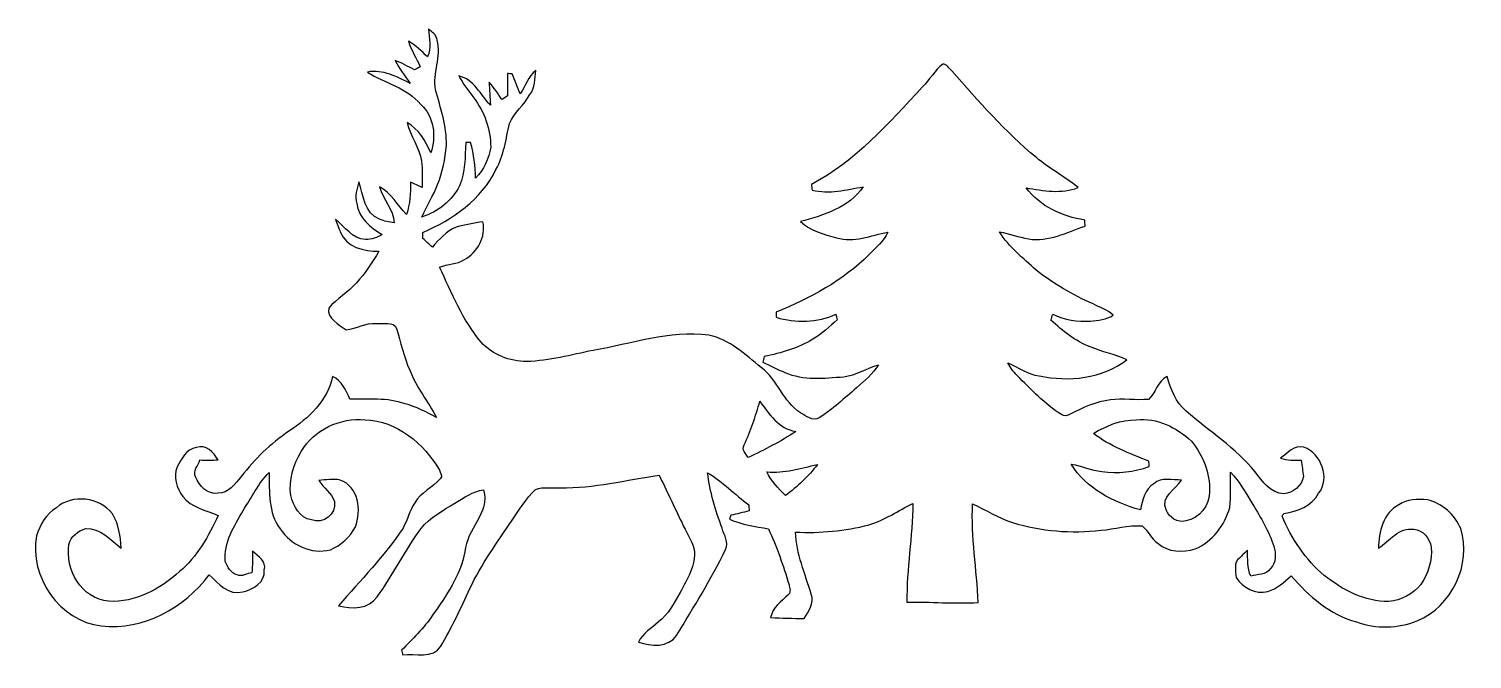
# Model space of a CAD drawing. Header units: centimetres. Extents: x -15.7 to 16.1, y -8 to 5.9.
import ezdxf

# ---------------------------------------------------------------- set-up
doc = ezdxf.new("R2010")
doc.units = ezdxf.units.CM
doc.header["$MEASUREMENT"] = 0
doc.layers.add('Layer 1', color=7, linetype='Continuous')

msp = doc.modelspace()

# ---------------------------------------------------------------- linework, layer by layer
at = {"layer": 'Layer 1', "color": 49}
for points, knots in [([(-6.87529, 5.90762), (-6.79415, 5.842), (-6.70066, 5.77815), (-6.68514, 5.66244), (-6.68514, 5.66244), (-6.58707, 5.29766), (-6.78356, 4.9343), (-6.71971, 4.56882), (-6.71971, 4.56882), (-6.61247, 4.16631), (-6.46818, 3.76167), (-6.47982, 3.33869), (-6.47982, 3.33869), (-6.51087, 3.04659), (-6.56237, 2.75272), (-6.67456, 2.47968), (-6.67456, 2.47968), (-6.76628, 2.22991), (-6.9215, 2.01013), (-7.01957, 1.76354), (-7.01957, 1.76354), (-6.66997, 1.87889), (-6.35564, 2.11843), (-6.19125, 2.45322), (-6.19125, 2.45322), (-6.05755, 2.75202), (-6.07166, 3.08363), (-6.05261, 3.40325), (-6.05261, 3.40325), (-6.02615, 3.40254), (-5.97288, 3.40184), (-5.94642, 3.40148), (-5.94642, 3.40148), (-5.86564, 3.14819), (-5.85047, 2.88184), (-5.83671, 2.61796), (-5.83671, 2.61796), (-5.65432, 2.80211), (-5.54708, 3.05153), (-5.50333, 3.30412), (-5.50333, 3.30412), (-5.50474, 3.69429), (-5.6448, 4.07776), (-5.8741, 4.39173), (-5.8741, 4.39173), (-5.98593, 4.55154), (-6.11964, 4.69653), (-6.20748, 4.87186), (-6.20748, 4.87186), (-5.87481, 4.79707), (-5.72841, 4.45488), (-5.50968, 4.22981), (-5.50968, 4.22981), (-5.52097, 4.39773), (-5.53226, 4.56565), (-5.53791, 4.73393), (-5.53791, 4.73393), (-5.4289, 4.61716), (-5.34494, 4.48134), (-5.25498, 4.3494), (-5.25498, 4.3494), (-5.21547, 4.37621), (-5.1756, 4.40302), (-5.13574, 4.42948), (-5.13574, 4.42948), (-5.13468, 4.59423), (-5.13256, 4.75791), (-5.13186, 4.92196), (-5.13186, 4.92196), (-5.10575, 4.9216), (-5.05354, 4.92019), (-5.02744, 4.91984), (-5.02744, 4.91984), (-4.96993, 4.77132), (-4.91243, 4.62315), (-4.84999, 4.4764), (-4.84999, 4.4764), (-4.74345, 4.65138), (-4.67043, 4.85634), (-4.50779, 4.99039), (-4.50779, 4.99039), (-4.5272, 4.81013), (-4.52402, 4.61363), (-4.63726, 4.46123), (-4.63726, 4.46123), (-4.76321, 4.23192), (-4.98793, 4.06753), (-5.08635, 3.8227), (-5.08635, 3.8227), (-5.17349, 3.48192), (-5.20771, 3.11961), (-5.38692, 2.80882), (-5.38692, 2.80882), (-5.70653, 2.14736), (-6.34118, 1.70462), (-7.00123, 1.42416), (-7.00123, 1.42416), (-7.00123, 1.38007), (-7.00088, 1.33632), (-7.00017, 1.29223), (-7.00017, 1.29223), (-6.92997, 1.22837), (-6.85976, 1.16381), (-6.78921, 1.09996), (-6.78921, 1.09996), (-6.63716, 1.27035), (-6.48194, 1.45203), (-6.26322, 1.5367), (-6.26322, 1.5367), (-6.07272, 1.60091), (-5.87163, 1.62419), (-5.67443, 1.65911), (-5.67443, 1.65911), (-5.60317, 1.32997), (-5.79614, 0.9839), (-6.08471, 0.82585), (-6.08471, 0.82585), (-6.24593, 0.71826), (-6.4516, 0.72884), (-6.62975, 0.66181), (-6.62975, 0.66181), (-6.36799, 0.09031), (-6.12422, -0.50447), (-5.71712, -0.99131), (-5.71712, -0.99131), (-5.46206, -1.26577), (-5.08282, -1.42275), (-4.70853, -1.42064), (-4.70853, -1.42064), (-4.21217, -1.40441), (-3.72957, -1.27706), (-3.24591, -1.1744), (-3.24591, -1.1744), (-2.39924, -1.0354), (-1.56351, -0.7306), (-0.6925, -0.83785), (-0.6925, -0.83785), (-0.23424, -0.93839), (0.10971, -1.26577), (0.46214, -1.55081), (0.46214, -1.55081), (0.82585, -1.81645), (0.94121, -2.31175), (1.33068, -2.55023), (1.33068, -2.55023), (1.45027, -2.61338), (1.59844, -2.75414), (1.73955, -2.65853), (1.73955, -2.65853), (2.03764, -2.47015), (2.29623, -2.22744), (2.56505, -2.0006), (2.56505, -2.0006), (2.73861, -1.84644), (2.92171, -1.69404), (3.04518, -1.49401), (3.04518, -1.49401), (2.78659, -1.57021), (2.55305, -1.72085), (2.28106, -1.75401), (2.28106, -1.75401), (1.84961, -1.7907), (1.39136, -1.83974), (0.98284, -1.65982), (0.98284, -1.65982), (0.81562, -1.59844), (0.65899, -1.51201), (0.49953, -1.43404), (0.49953, -1.43404), (0.50941, -1.39277), (0.51964, -1.35149), (0.53022, -1.31022), (0.53022, -1.31022), (0.90135, -1.23225), (1.27459, -1.12889), (1.6002, -0.92745), (1.6002, -0.92745), (1.79952, -0.81315), (1.9625, -0.64841), (2.13854, -0.50306), (2.13854, -0.50306), (2.1276, -0.46108), (2.11737, -0.41945), (2.10644, -0.37818), (2.10644, -0.37818), (1.69686, -0.56233), (1.22132, -0.57891), (0.7941, -0.44591), (0.7941, -0.44591), (0.7941, -0.41769), (0.79446, -0.3616), (0.79446, -0.33373), (0.79446, -0.33373), (1.53882, -0.02611), (2.26554, 0.35983), (2.83916, 0.93557), (2.83916, 0.93557), (2.99085, 1.08761), (3.15489, 1.23402), (3.25543, 1.42699), (3.25543, 1.42699), (2.88184, 1.36349), (2.50225, 1.18674), (2.12302, 1.3081), (2.12302, 1.3081), (1.84538, 1.38289), (1.54199, 1.45309), (1.33068, 1.66335), (1.33068, 1.66335), (1.83233, 1.79987), (2.40947, 1.97168), (2.70969, 2.43099), (2.70969, 2.43099), (2.33892, 2.35726), (1.9618, 2.26836), (1.58468, 2.3555), (1.58468, 2.3555), (1.57868, 2.39783), (1.57339, 2.44016), (1.56845, 2.48214), (1.56845, 2.48214), (2.54564, 2.98662), (3.27766, 3.8354), (4.01461, 4.6288), (4.01461, 4.6288), (4.1783, 4.78473), (4.28837, 4.99251), (4.46652, 5.13292), (4.46652, 5.13292), (4.55683, 5.12727), (4.60622, 5.03908), (4.66584, 4.98228), (4.66584, 4.98228), (5.2511, 4.31165), (5.84518, 3.64384), (6.52886, 3.07093), (6.52886, 3.07093), (6.82131, 2.83069), (7.1568, 2.65007), (7.45031, 2.41159), (7.45031, 2.41159), (7.07919, 2.27048), (6.68408, 2.33821), (6.30555, 2.4063), (6.30555, 2.4063), (6.61, 1.98931), (7.10283, 1.77871), (7.59813, 1.69545), (7.59813, 1.69545), (7.59989, 1.65206), (7.60236, 1.60867), (7.60483, 1.56492), (7.60483, 1.56492), (7.20337, 1.42734), (6.79415, 1.21109), (6.35706, 1.27952), (6.35706, 1.27952), (6.14186, 1.32256), (5.93407, 1.39418), (5.71853, 1.43581), (5.71853, 1.43581), (5.92102, 1.10102), (6.23852, 0.85831), (6.52145, 0.59549), (6.52145, 0.59549), (6.90668, 0.29457), (7.33284, 0.04692), (7.77875, -0.15275), (7.77875, -0.15275), (7.92868, -0.22719), (8.0966, -0.27975), (8.22113, -0.39723), (8.22113, -0.39723), (8.07685, -0.50412), (7.89164, -0.51259), (7.71913, -0.52846), (7.71913, -0.52846), (7.43585, -0.54857), (7.14551, -0.50236), (6.89081, -0.375), (6.89081, -0.375), (6.8774, -0.42051), (6.864, -0.46567), (6.85165, -0.51188), (6.85165, -0.51188), (7.11094, -0.74401), (7.3847, -0.97331), (7.71525, -1.09643), (7.71525, -1.09643), (7.97842, -1.20862), (8.26629, -1.25801), (8.52382, -1.3843), (8.52382, -1.3843), (7.98477, -1.80023), (7.24182, -1.87254), (6.59165, -1.73637), (6.59165, -1.73637), (6.33695, -1.70286), (6.12987, -1.54552), (5.89774, -1.45133), (5.89774, -1.45133), (5.95489, -1.55081), (6.0198, -1.64747), (6.10306, -1.72791), (6.10306, -1.72791), (6.4135, -2.03059), (6.70948, -2.3562), (7.0806, -2.58727), (7.0806, -2.58727), (7.13952, -2.63243), (7.21431, -2.61479), (7.27392, -2.58127), (7.27392, -2.58127), (7.55262, -2.43558), (7.84613, -2.30434), (8.16116, -2.2666), (8.16116, -2.2666), (8.4395, -2.2292), (8.72208, -2.27859), (9.00112, -2.25425), (9.00112, -2.25425), (9.16234, -2.11032), (9.19727, -1.84961), (9.4107, -1.75119), (9.4107, -1.75119), (9.50207, -2.02812), (9.59697, -2.32269), (9.83474, -2.51213), (9.83474, -2.51213), (10.33604, -2.96298), (10.93329, -3.31364), (11.35168, -3.85304), (11.35168, -3.85304), (11.51608, -4.05941), (11.69705, -4.31729), (11.98421, -4.33634), (11.98421, -4.33634), (12.18494, -4.31765), (12.38744, -4.16137), (12.41601, -3.95464), (12.41601, -3.95464), (12.40437, -3.83434), (12.38709, -3.71475), (12.36486, -3.59657), (12.36486, -3.59657), (12.21246, -3.59798), (12.06112, -3.59163), (11.91436, -3.55036), (11.91436, -3.55036), (12.07029, -3.44029), (12.21105, -3.24556), (12.42907, -3.30835), (12.42907, -3.30835), (12.80936, -3.44593), (13.02067, -3.99274), (12.75397, -4.32188), (12.75397, -4.32188), (12.60475, -4.60234), (12.28443, -4.72052), (11.98809, -4.76779), (11.98809, -4.76779), (11.97751, -4.78155), (11.95634, -4.80942), (11.94576, -4.82318), (11.94576, -4.82318), (12.15284, -5.32306), (12.46681, -5.78203), (12.87745, -6.13657), (12.87745, -6.13657), (13.28455, -6.44878), (13.77209, -6.71759), (14.30055, -6.70631), (14.30055, -6.70631), (14.5729, -6.68091), (14.83572, -6.54085), (15.00964, -6.32989), (15.00964, -6.32989), (15.17262, -6.09283), (15.26081, -5.7972), (15.234, -5.50933), (15.234, -5.50933), (15.20543, -5.31918), (15.05514, -5.13221), (14.85547, -5.11598), (14.85547, -5.11598), (14.52386, -5.06236), (14.31784, -5.36928), (14.07372, -5.53332), (14.07372, -5.53332), (14.07054, -5.17666), (14.18308, -4.75368), (14.52033, -4.57412), (14.52033, -4.57412), (14.70695, -4.45382), (14.93696, -4.45347), (15.15075, -4.46476), (15.15075, -4.46476), (15.47707, -4.54731), (15.75611, -4.79037), (15.88735, -5.10081), (15.88735, -5.10081), (16.13817, -5.88857), (15.68521, -6.81426), (14.9292, -7.13352), (14.9292, -7.13352), (14.5034, -7.30109), (14.01974, -7.31661), (13.58865, -7.15751), (13.58865, -7.15751), (13.00903, -6.99241), (12.53102, -6.59059), (12.14614, -6.13939), (12.14614, -6.13939), (11.99233, -6.27627), (11.83711, -6.42373), (11.63602, -6.48688), (11.63602, -6.48688), (11.36156, -6.56131), (11.07934, -6.40221), (10.93258, -6.17467), (10.93258, -6.17467), (10.92306, -6.03391), (10.87543, -5.85117), (11.00667, -5.75028), (11.00667, -5.75028), (11.0617, -5.68889), (11.12238, -5.63245), (11.1827, -5.57601), (11.1827, -5.57601), (11.18835, -5.76897), (11.18164, -5.96724), (11.25502, -6.14998), (11.25502, -6.14998), (11.39684, -6.09882), (11.60427, -6.13304), (11.69423, -5.97711), (11.69423, -5.97711), (11.83005, -5.85082), (11.81029, -5.65044), (11.76373, -5.48922), (11.76373, -5.48922), (11.66001, -5.16079), (11.47904, -4.86375), (11.30441, -4.56988), (11.30441, -4.56988), (11.14919, -4.32576), (11.00914, -4.06788), (10.81229, -3.8541), (10.81229, -3.8541), (10.80488, -4.11339), (10.81899, -4.37374), (10.79606, -4.63268), (10.79606, -4.63268), (10.68564, -5.02461), (10.41224, -5.38762), (10.03124, -5.54919), (10.03124, -5.54919), (9.75889, -5.62645), (9.43504, -5.62292), (9.21279, -5.42749), (9.21279, -5.42749), (9.05933, -5.33118), (9.00183, -5.14421), (8.85966, -5.03943), (8.85966, -5.03943), (8.55451, -5.01932), (8.25782, -5.10963), (7.95655, -5.13786), (7.95655, -5.13786), (7.3025, -5.21123), (6.63399, -5.16079), (6.00463, -4.96746), (6.00463, -4.96746), (5.69348, -4.86833), (5.41479, -4.69441), (5.12304, -4.55295), (5.12304, -4.55295), (5.08423, -5.28214), (5.21935, -6.00287), (5.24581, -6.72959), (5.24581, -6.72959), (4.72228, -6.75781), (4.19841, -6.71407), (3.67489, -6.71795), (3.67489, -6.71795), (3.66289, -5.99228), (3.80083, -5.2705), (3.80682, -4.54519), (3.80682, -4.54519), (3.48333, -4.70288), (3.18629, -4.91702), (2.83669, -5.01791), (2.83669, -5.01791), (2.30999, -5.15726), (1.76213, -5.20241), (1.2192, -5.17807), (1.2192, -5.17807), (1.23754, -5.65538), (1.42769, -6.096), (1.56386, -6.5465), (1.56386, -6.5465), (1.63936, -6.74829), (1.5053, -6.92221), (1.4097, -7.08448), (1.4097, -7.08448), (1.16276, -7.07566), (0.91616, -7.07637), (0.66993, -7.05767), (0.66993, -7.05767), (0.7172, -6.83754), (0.90311, -6.70384), (1.05481, -6.55708), (1.05481, -6.55708), (1.12289, -6.50028), (1.0922, -6.40891), (1.07456, -6.33624), (1.07456, -6.33624), (0.94933, -5.91608), (0.80539, -5.50086), (0.62054, -5.10293), (0.62054, -5.10293), (0.3302, -5.05178), (0.03281, -5.01615), (-0.23707, -4.89021), (-0.23707, -4.89021), (-0.22966, -4.86904), (-0.21555, -4.82671), (-0.20814, -4.80554), (-0.20814, -4.80554), (-0.07373, -4.77661), (0.06103, -4.74627), (0.19403, -4.70994), (0.19403, -4.70994), (0.19226, -4.66443), (0.19085, -4.61927), (0.18979, -4.57447), (0.18979, -4.57447), (-0.12453, -4.35398), (-0.38735, -4.06471), (-0.71931, -3.86997), (-0.71931, -3.86997), (-0.67275, -4.29013), (-0.55069, -4.69724), (-0.39829, -5.09058), (-0.39829, -5.09058), (-0.3623, -5.24087), (-0.23742, -5.40526), (-0.32667, -5.55978), (-0.32667, -5.55978), (-0.63676, -6.217), (-1.03011, -6.83189), (-1.403, -7.45455), (-1.403, -7.45455), (-1.5942, -7.72548), (-1.96603, -7.69867), (-2.24649, -7.59954), (-2.24649, -7.59954), (-2.15265, -7.40481), (-1.95862, -7.29333), (-1.80023, -7.1568), (-1.80023, -7.1568), (-1.5808, -6.99311), (-1.46579, -6.73417), (-1.32433, -6.5084), (-1.32433, -6.5084), (-1.17334, -6.21524), (-0.97226, -5.90903), (-1.016, -5.5626), (-1.016, -5.5626), (-1.07491, -5.34917), (-1.19909, -5.16149), (-1.29223, -4.96252), (-1.29223, -4.96252), (-1.45944, -4.6168), (-1.6189, -4.26685), (-1.78999, -3.92289), (-1.78999, -3.92289), (-2.51354, -4.02837), (-3.23215, -4.21393), (-3.9684, -4.20299), (-3.9684, -4.20299), (-4.14831, -4.21781), (-4.34128, -4.16666), (-4.51309, -4.23827), (-4.51309, -4.23827), (-4.72264, -4.43406), (-4.86798, -4.68524), (-5.03167, -4.91807), (-5.03167, -4.91807), (-5.35905, -5.40844), (-5.71394, -5.8861), (-5.96265, -6.42338), (-5.96265, -6.42338), (-6.16162, -6.85236), (-6.36305, -7.28204), (-6.60188, -7.69056), (-6.60188, -7.69056), (-6.77439, -7.9756), (-7.17338, -7.84789), (-7.44326, -7.88106), (-7.44326, -7.88106), (-7.44926, -7.85495), (-7.46196, -7.80239), (-7.46831, -7.77593), (-7.46831, -7.77593), (-7.22277, -7.5371), (-6.97794, -7.29403), (-6.78427, -7.01005), (-6.78427, -7.01005), (-6.48476, -6.58001), (-6.16938, -6.13692), (-6.07236, -5.61022), (-6.07236, -5.61022), (-6.04449, -5.11634), (-5.50968, -4.76215), (-5.66279, -4.24533), (-5.66279, -4.24533), (-5.89703, -4.27778), (-6.09318, -4.42524), (-6.29426, -4.53672), (-6.29426, -4.53672), (-6.55355, -4.70464), (-6.84177, -4.85069), (-7.03933, -5.09517), (-7.03933, -5.09517), (-7.38505, -5.58165), (-7.65387, -6.11928), (-8.007, -6.60083), (-8.007, -6.60083), (-8.19044, -6.87776), (-8.56897, -6.87881), (-8.85684, -6.79979), (-8.85684, -6.79979), (-8.37706, -6.23535), (-7.84437, -5.71147), (-7.43656, -5.08847), (-7.43656, -5.08847), (-7.33496, -4.91102), (-7.2958, -4.70394), (-7.1755, -4.53602), (-7.1755, -4.53602), (-7.04921, -4.30071), (-6.78004, -4.20264), (-6.61423, -4.00368), (-6.61423, -4.00368), (-6.56131, -3.94794), (-6.61106, -3.87209), (-6.63504, -3.81529), (-6.63504, -3.81529), (-6.97124, -3.22862), (-7.57308, -2.72344), (-8.2737, -2.70157), (-8.2737, -2.70157), (-8.82015, -2.65183), (-9.40788, -2.92029), (-9.68163, -3.40572), (-9.68163, -3.40572), (-9.85626, -3.69111), (-9.96139, -4.03437), (-9.91235, -4.37021), (-9.91235, -4.37021), (-9.85203, -4.60022), (-9.71973, -4.87362), (-9.45727, -4.90573), (-9.45727, -4.90573), (-9.19586, -5.02073), (-8.89953, -4.77838), (-8.94962, -4.50321), (-8.94962, -4.50321), (-9.01206, -4.31553), (-9.19374, -4.20582), (-9.29146, -4.03931), (-9.29146, -4.03931), (-9.1373, -4.02943), (-8.97819, -4.00191), (-8.82579, -4.03013), (-8.82579, -4.03013), (-8.41234, -4.17865), (-8.34708, -4.70253), (-8.48783, -5.06201), (-8.48783, -5.06201), (-8.60601, -5.28532), (-8.80392, -5.46947), (-9.03781, -5.56719), (-9.03781, -5.56719), (-9.46397, -5.67937), (-9.91094, -5.45536), (-10.14871, -5.10222), (-10.14871, -5.10222), (-10.41929, -4.75086), (-10.37731, -4.28272), (-10.38966, -3.86362), (-10.38966, -3.86362), (-10.63096, -4.10351), (-10.77278, -4.42207), (-10.96433, -4.69935), (-10.96433, -4.69935), (-11.1573, -5.04507), (-11.39331, -5.40773), (-11.35768, -5.82366), (-11.35768, -5.82366), (-11.30512, -5.94607), (-11.23668, -6.08189), (-11.09627, -6.11999), (-11.09627, -6.11999), (-10.98726, -6.1722), (-10.87684, -6.08718), (-10.76925, -6.07236), (-10.76925, -6.07236), (-10.75796, -5.91467), (-10.75443, -5.75557), (-10.75267, -5.59788), (-10.75267, -5.59788), (-10.63696, -5.71429), (-10.43764, -5.81307), (-10.49584, -6.01451), (-10.49584, -6.01451), (-10.47009, -6.28191), (-10.74632, -6.44102), (-10.96892, -6.49217), (-10.96892, -6.49217), (-11.28007, -6.58072), (-11.50655, -6.30943), (-11.71011, -6.12034), (-11.71011, -6.12034), (-12.25797, -6.84883), (-13.16038, -7.34695), (-14.08959, -7.245), (-14.08959, -7.245), (-15.00505, -7.13916), (-15.68732, -6.15597), (-15.51834, -5.26062), (-15.51834, -5.26062), (-15.43967, -5.01685), (-15.30844, -4.77379), (-15.08019, -4.64009), (-15.08019, -4.64009), (-14.72036, -4.33388), (-14.13263, -4.40866), (-13.84653, -4.77873), (-13.84653, -4.77873), (-13.70365, -5.00274), (-13.66908, -5.27015), (-13.65074, -5.52944), (-13.65074, -5.52944), (-13.88745, -5.35199), (-14.11429, -5.07436), (-14.44131, -5.10046), (-14.44131, -5.10046), (-14.60288, -5.1562), (-14.76869, -5.27121), (-14.80326, -5.45006), (-14.80326, -5.45006), (-14.89675, -6.00075), (-14.5228, -6.65127), (-13.92873, -6.6989), (-13.92873, -6.6989), (-13.34453, -6.74264), (-12.78961, -6.42479), (-12.36627, -6.04908), (-12.36627, -6.04908), (-11.97398, -5.72276), (-11.72774, -5.2645), (-11.51184, -4.81083), (-11.51184, -4.81083), (-11.78031, -4.69159), (-12.1098, -4.64009), (-12.29325, -4.39138), (-12.29325, -4.39138), (-12.42342, -4.20829), (-12.51797, -3.96099), (-12.4139, -3.74333), (-12.4139, -3.74333), (-12.325, -3.56941), (-12.21528, -3.34504), (-11.99727, -3.31435), (-11.99727, -3.31435), (-11.77643, -3.2325), (-11.62085, -3.42477), (-11.51643, -3.58528), (-11.51643, -3.58528), (-11.64908, -3.59763), (-11.78243, -3.59163), (-11.91507, -3.58846), (-11.91507, -3.58846), (-11.94717, -3.7084), (-12.08229, -3.83293), (-12.01173, -3.96311), (-12.01173, -3.96311), (-11.92918, -4.15854), (-11.75456, -4.35822), (-11.51678, -4.32118), (-11.51678, -4.32118), (-11.28254, -4.3247), (-11.13896, -4.11409), (-11.00455, -3.95393), (-11.00455, -3.95393), (-10.70822, -3.57011), (-10.35897, -3.22721), (-9.95504, -2.95769), (-9.95504, -2.95769), (-9.5183, -2.67018), (-9.09743, -2.28106), (-8.99089, -1.7466), (-8.99089, -1.7466), (-8.79263, -1.84397), (-8.6868, -2.05211), (-8.61166, -2.25002), (-8.61166, -2.25002), (-8.2042, -2.25319), (-7.78439, -2.21262), (-7.39281, -2.35091), (-7.39281, -2.35091), (-7.14446, -2.41159), (-6.92009, -2.53541), (-6.69678, -2.65501), (-6.69678, -2.65501), (-6.88693, -2.30223), (-7.14375, -1.98438), (-7.28839, -1.60761), (-7.28839, -1.60761), (-7.4228, -1.31516), (-7.48665, -0.99871), (-7.57696, -0.69215), (-7.57696, -0.69215), (-7.63588, -0.51682), (-7.8934, -0.60607), (-8.02569, -0.58138), (-8.02569, -0.58138), (-8.26029, -0.5655), (-8.46455, -0.69744), (-8.69244, -0.72073), (-8.69244, -0.72073), (-8.8459, -0.61383), (-9.11825, -0.46955), (-9.0745, -0.24271), (-9.0745, -0.24271), (-8.89494, -0.03104), (-8.64729, 0.10654), (-8.46384, 0.31433), (-8.46384, 0.31433), (-8.2737, 0.5267), (-8.10754, 0.76129), (-7.97031, 1.01141), (-7.97031, 1.01141), (-8.29204, 0.9973), (-8.68892, 1.10314), (-8.8205, 1.43334), (-8.8205, 1.43334), (-8.84731, 1.50354), (-8.90094, 1.6443), (-8.92775, 1.7145), (-8.92775, 1.7145), (-8.72031, 1.55187), (-8.55592, 1.27741), (-8.26629, 1.26683), (-8.26629, 1.26683), (-8.13188, 1.26118), (-8.00276, 1.30704), (-7.8934, 1.38183), (-7.8934, 1.38183), (-8.15058, 1.53), (-8.42363, 1.74272), (-8.45256, 2.06269), (-8.45256, 2.06269), (-8.51076, 2.22285), (-8.44797, 2.3816), (-8.40775, 2.53577), (-8.40775, 2.53577), (-8.30721, 2.24296), (-8.29239, 1.84468), (-7.95232, 1.71662), (-7.95232, 1.71662), (-7.85424, 1.66476), (-7.74136, 1.65347), (-7.63341, 1.63654), (-7.63341, 1.63654), (-7.63411, 1.94028), (-7.88564, 2.14524), (-7.95549, 2.4257), (-7.95549, 2.4257), (-7.69373, 2.29235), (-7.56073, 2.0193), (-7.35789, 1.81963), (-7.35789, 1.81963), (-7.28451, 2.04893), (-7.26652, 2.29059), (-7.2704, 2.52977), (-7.2704, 2.52977), (-7.18503, 2.49132), (-7.10036, 2.45145), (-7.01393, 2.41476), (-7.01393, 2.41476), (-7.01322, 2.60773), (-7.00546, 2.80141), (-7.02663, 2.99332), (-7.02663, 2.99332), (-7.07708, 3.296), (-7.27781, 3.54789), (-7.3473, 3.84387), (-7.3473, 3.84387), (-7.09083, 3.70099), (-6.93808, 3.43676), (-6.82025, 3.17712), (-6.82025, 3.17712), (-6.70525, 3.54083), (-6.74758, 3.97686), (-7.04638, 4.24286), (-7.04638, 4.24286), (-7.34589, 4.61574), (-7.83908, 4.70288), (-8.22184, 4.95618), (-8.22184, 4.95618), (-7.87894, 5.02073), (-7.57096, 4.8514), (-7.27639, 4.7057), (-7.27639, 4.7057), (-7.39175, 4.87327), (-7.52122, 5.03167), (-7.61224, 5.21476), (-7.61224, 5.21476), (-7.46407, 5.15761), (-7.32508, 5.08035), (-7.18608, 5.00345), (-7.18608, 5.00345), (-7.1441, 5.02673), (-7.10212, 5.05001), (-7.05979, 5.07294), (-7.05979, 5.07294), (-7.13528, 5.26662), (-7.26193, 5.43842), (-7.31344, 5.64092), (-7.31344, 5.64092), (-7.16421, 5.53791), (-7.02628, 5.41867), (-6.89575, 5.29272), (-6.89575, 5.29272), (-6.80544, 5.48852), (-6.86294, 5.70265), (-6.87529, 5.90762), (-6.87529, 5.90762), (-6.87529, 5.90762), (-6.87529, 5.90762), (-6.87529, 5.90762)], [0, 0, 0, 0, 0.00421941, 0.00421941, 0.00421941, 0.00421941, 0.00843882, 0.00843882, 0.00843882, 0.00843882, 0.01265823, 0.01265823, 0.01265823, 0.01265823, 0.01687764, 0.01687764, 0.01687764, 0.01687764, 0.02109705, 0.02109705, 0.02109705, 0.02109705, 0.02531646, 0.02531646, 0.02531646, 0.02531646, 0.02953586, 0.02953586, 0.02953586, 0.02953586, 0.03375527, 0.03375527, 0.03375527, 0.03375527, 0.03797468, 0.03797468, 0.03797468, 0.03797468, 0.04219409, 0.04219409, 0.04219409, 0.04219409, 0.0464135, 0.0464135, 0.0464135, 0.0464135, 0.05063291, 0.05063291, 0.05063291, 0.05063291, 0.05485232, 0.05485232, 0.05485232, 0.05485232, 0.05907173, 0.05907173, 0.05907173, 0.05907173, 0.06329114, 0.06329114, 0.06329114, 0.06329114, 0.06751055, 0.06751055, 0.06751055, 0.06751055, 0.07172996, 0.07172996, 0.07172996, 0.07172996, 0.07594937, 0.07594937, 0.07594937, 0.07594937, 0.08016878, 0.08016878, 0.08016878, 0.08016878, 0.08438819, 0.08438819, 0.08438819, 0.08438819, 0.08860759, 0.08860759, 0.08860759, 0.08860759, 0.092827, 0.092827, 0.092827, 0.092827, 0.09704641, 0.09704641, 0.09704641, 0.09704641, 0.10126582, 0.10126582, 0.10126582, 0.10126582, 0.10548523, 0.10548523, 0.10548523, 0.10548523, 0.10970464, 0.10970464, 0.10970464, 0.10970464, 0.11392405, 0.11392405, 0.11392405, 0.11392405, 0.11814346, 0.11814346, 0.11814346, 0.11814346, 0.12236287, 0.12236287, 0.12236287, 0.12236287, 0.12658228, 0.12658228, 0.12658228, 0.12658228, 0.13080169, 0.13080169, 0.13080169, 0.13080169, 0.1350211, 0.1350211, 0.1350211, 0.1350211, 0.13924051, 0.13924051, 0.13924051, 0.13924051, 0.14345992, 0.14345992, 0.14345992, 0.14345992, 0.14767932, 0.14767932, 0.14767932, 0.14767932, 0.15189873, 0.15189873, 0.15189873, 0.15189873, 0.15611814, 0.15611814, 0.15611814, 0.15611814, 0.16033755, 0.16033755, 0.16033755, 0.16033755, 0.16455696, 0.16455696, 0.16455696, 0.16455696, 0.16877637, 0.16877637, 0.16877637, 0.16877637, 0.17299578, 0.17299578, 0.17299578, 0.17299578, 0.17721519, 0.17721519, 0.17721519, 0.17721519, 0.1814346, 0.1814346, 0.1814346, 0.1814346, 0.18565401, 0.18565401, 0.18565401, 0.18565401, 0.18987342, 0.18987342, 0.18987342, 0.18987342, 0.19409283, 0.19409283, 0.19409283, 0.19409283, 0.19831224, 0.19831224, 0.19831224, 0.19831224, 0.20253165, 0.20253165, 0.20253165, 0.20253165, 0.20675105, 0.20675105, 0.20675105, 0.20675105, 0.21097046, 0.21097046, 0.21097046, 0.21097046, 0.21518987, 0.21518987, 0.21518987, 0.21518987, 0.21940928, 0.21940928, 0.21940928, 0.21940928, 0.22362869, 0.22362869, 0.22362869, 0.22362869, 0.2278481, 0.2278481, 0.2278481, 0.2278481, 0.23206751, 0.23206751, 0.23206751, 0.23206751, 0.23628692, 0.23628692, 0.23628692, 0.23628692, 0.24050633, 0.24050633, 0.24050633, 0.24050633, 0.24472574, 0.24472574, 0.24472574, 0.24472574, 0.24894515, 0.24894515, 0.24894515, 0.24894515, 0.25316456, 0.25316456, 0.25316456, 0.25316456, 0.25738397, 0.25738397, 0.25738397, 0.25738397, 0.26160338, 0.26160338, 0.26160338, 0.26160338, 0.26582278, 0.26582278, 0.26582278, 0.26582278, 0.27004219, 0.27004219, 0.27004219, 0.27004219, 0.2742616, 0.2742616, 0.2742616, 0.2742616, 0.27848101, 0.27848101, 0.27848101, 0.27848101, 0.28270042, 0.28270042, 0.28270042, 0.28270042, 0.28691983, 0.28691983, 0.28691983, 0.28691983, 0.29113924, 0.29113924, 0.29113924, 0.29113924, 0.29535865, 0.29535865, 0.29535865, 0.29535865, 0.29957806, 0.29957806, 0.29957806, 0.29957806, 0.30379747, 0.30379747, 0.30379747, 0.30379747, 0.30801688, 0.30801688, 0.30801688, 0.30801688, 0.31223629, 0.31223629, 0.31223629, 0.31223629, 0.3164557, 0.3164557, 0.3164557, 0.3164557, 0.32067511, 0.32067511, 0.32067511, 0.32067511, 0.32489451, 0.32489451, 0.32489451, 0.32489451, 0.32911392, 0.32911392, 0.32911392, 0.32911392, 0.33333333, 0.33333333, 0.33333333, 0.33333333, 0.33755274, 0.33755274, 0.33755274, 0.33755274, 0.34177215, 0.34177215, 0.34177215, 0.34177215, 0.34599156, 0.34599156, 0.34599156, 0.34599156, 0.35021097, 0.35021097, 0.35021097, 0.35021097, 0.35443038, 0.35443038, 0.35443038, 0.35443038, 0.35864979, 0.35864979, 0.35864979, 0.35864979, 0.3628692, 0.3628692, 0.3628692, 0.3628692, 0.36708861, 0.36708861, 0.36708861, 0.36708861, 0.37130802, 0.37130802, 0.37130802, 0.37130802, 0.37552743, 0.37552743, 0.37552743, 0.37552743, 0.37974684, 0.37974684, 0.37974684, 0.37974684, 0.38396624, 0.38396624, 0.38396624, 0.38396624, 0.38818565, 0.38818565, 0.38818565, 0.38818565, 0.39240506, 0.39240506, 0.39240506, 0.39240506, 0.39662447, 0.39662447, 0.39662447, 0.39662447, 0.40084388, 0.40084388, 0.40084388, 0.40084388, 0.40506329, 0.40506329, 0.40506329, 0.40506329, 0.4092827, 0.4092827, 0.4092827, 0.4092827, 0.41350211, 0.41350211, 0.41350211, 0.41350211, 0.41772152, 0.41772152, 0.41772152, 0.41772152, 0.42194093, 0.42194093, 0.42194093, 0.42194093, 0.42616034, 0.42616034, 0.42616034, 0.42616034, 0.43037975, 0.43037975, 0.43037975, 0.43037975, 0.43459916, 0.43459916, 0.43459916, 0.43459916, 0.43881857, 0.43881857, 0.43881857, 0.43881857, 0.44303797, 0.44303797, 0.44303797, 0.44303797, 0.44725738, 0.44725738, 0.44725738, 0.44725738, 0.45147679, 0.45147679, 0.45147679, 0.45147679, 0.4556962, 0.4556962, 0.4556962, 0.4556962, 0.45991561, 0.45991561, 0.45991561, 0.45991561, 0.46413502, 0.46413502, 0.46413502, 0.46413502, 0.46835443, 0.46835443, 0.46835443, 0.46835443, 0.47257384, 0.47257384, 0.47257384, 0.47257384, 0.47679325, 0.47679325, 0.47679325, 0.47679325, 0.48101266, 0.48101266, 0.48101266, 0.48101266, 0.48523207, 0.48523207, 0.48523207, 0.48523207, 0.48945148, 0.48945148, 0.48945148, 0.48945148, 0.49367089, 0.49367089, 0.49367089, 0.49367089, 0.4978903, 0.4978903, 0.4978903, 0.4978903, 0.5021097, 0.5021097, 0.5021097, 0.5021097, 0.50632911, 0.50632911, 0.50632911, 0.50632911, 0.51054852, 0.51054852, 0.51054852, 0.51054852, 0.51476793, 0.51476793, 0.51476793, 0.51476793, 0.51898734, 0.51898734, 0.51898734, 0.51898734, 0.52320675, 0.52320675, 0.52320675, 0.52320675, 0.52742616, 0.52742616, 0.52742616, 0.52742616, 0.53164557, 0.53164557, 0.53164557, 0.53164557, 0.53586498, 0.53586498, 0.53586498, 0.53586498, 0.54008439, 0.54008439, 0.54008439, 0.54008439, 0.5443038, 0.5443038, 0.5443038, 0.5443038, 0.54852321, 0.54852321, 0.54852321, 0.54852321, 0.55274262, 0.55274262, 0.55274262, 0.55274262, 0.55696203, 0.55696203, 0.55696203, 0.55696203, 0.56118143, 0.56118143, 0.56118143, 0.56118143, 0.56540084, 0.56540084, 0.56540084, 0.56540084, 0.56962025, 0.56962025, 0.56962025, 0.56962025, 0.57383966, 0.57383966, 0.57383966, 0.57383966, 0.57805907, 0.57805907, 0.57805907, 0.57805907, 0.58227848, 0.58227848, 0.58227848, 0.58227848, 0.58649789, 0.58649789, 0.58649789, 0.58649789, 0.5907173, 0.5907173, 0.5907173, 0.5907173, 0.59493671, 0.59493671, 0.59493671, 0.59493671, 0.59915612, 0.59915612, 0.59915612, 0.59915612, 0.60337553, 0.60337553, 0.60337553, 0.60337553, 0.60759494, 0.60759494, 0.60759494, 0.60759494, 0.61181435, 0.61181435, 0.61181435, 0.61181435, 0.61603376, 0.61603376, 0.61603376, 0.61603376, 0.62025316, 0.62025316, 0.62025316, 0.62025316, 0.62447257, 0.62447257, 0.62447257, 0.62447257, 0.62869198, 0.62869198, 0.62869198, 0.62869198, 0.63291139, 0.63291139, 0.63291139, 0.63291139, 0.6371308, 0.6371308, 0.6371308, 0.6371308, 0.64135021, 0.64135021, 0.64135021, 0.64135021, 0.64556962, 0.64556962, 0.64556962, 0.64556962, 0.64978903, 0.64978903, 0.64978903, 0.64978903, 0.65400844, 0.65400844, 0.65400844, 0.65400844, 0.65822785, 0.65822785, 0.65822785, 0.65822785, 0.66244726, 0.66244726, 0.66244726, 0.66244726, 0.66666667, 0.66666667, 0.66666667, 0.66666667, 0.67088608, 0.67088608, 0.67088608, 0.67088608, 0.67510549, 0.67510549, 0.67510549, 0.67510549, 0.67932489, 0.67932489, 0.67932489, 0.67932489, 0.6835443, 0.6835443, 0.6835443, 0.6835443, 0.68776371, 0.68776371, 0.68776371, 0.68776371, 0.69198312, 0.69198312, 0.69198312, 0.69198312, 0.69620253, 0.69620253, 0.69620253, 0.69620253, 0.70042194, 0.70042194, 0.70042194, 0.70042194, 0.70464135, 0.70464135, 0.70464135, 0.70464135, 0.70886076, 0.70886076, 0.70886076, 0.70886076, 0.71308017, 0.71308017, 0.71308017, 0.71308017, 0.71729958, 0.71729958, 0.71729958, 0.71729958, 0.72151899, 0.72151899, 0.72151899, 0.72151899, 0.7257384, 0.7257384, 0.7257384, 0.7257384, 0.72995781, 0.72995781, 0.72995781, 0.72995781, 0.73417722, 0.73417722, 0.73417722, 0.73417722, 0.73839662, 0.73839662, 0.73839662, 0.73839662, 0.74261603, 0.74261603, 0.74261603, 0.74261603, 0.74683544, 0.74683544, 0.74683544, 0.74683544, 0.75105485, 0.75105485, 0.75105485, 0.75105485, 0.75527426, 0.75527426, 0.75527426, 0.75527426, 0.75949367, 0.75949367, 0.75949367, 0.75949367, 0.76371308, 0.76371308, 0.76371308, 0.76371308, 0.76793249, 0.76793249, 0.76793249, 0.76793249, 0.7721519, 0.7721519, 0.7721519, 0.7721519, 0.77637131, 0.77637131, 0.77637131, 0.77637131, 0.78059072, 0.78059072, 0.78059072, 0.78059072, 0.78481013, 0.78481013, 0.78481013, 0.78481013, 0.78902954, 0.78902954, 0.78902954, 0.78902954, 0.79324895, 0.79324895, 0.79324895, 0.79324895, 0.79746835, 0.79746835, 0.79746835, 0.79746835, 0.80168776, 0.80168776, 0.80168776, 0.80168776, 0.80590717, 0.80590717, 0.80590717, 0.80590717, 0.81012658, 0.81012658, 0.81012658, 0.81012658, 0.81434599, 0.81434599, 0.81434599, 0.81434599, 0.8185654, 0.8185654, 0.8185654, 0.8185654, 0.82278481, 0.82278481, 0.82278481, 0.82278481, 0.82700422, 0.82700422, 0.82700422, 0.82700422, 0.83122363, 0.83122363, 0.83122363, 0.83122363, 0.83544304, 0.83544304, 0.83544304, 0.83544304, 0.83966245, 0.83966245, 0.83966245, 0.83966245, 0.84388186, 0.84388186, 0.84388186, 0.84388186, 0.84810127, 0.84810127, 0.84810127, 0.84810127, 0.85232068, 0.85232068, 0.85232068, 0.85232068, 0.85654008, 0.85654008, 0.85654008, 0.85654008, 0.86075949, 0.86075949, 0.86075949, 0.86075949, 0.8649789, 0.8649789, 0.8649789, 0.8649789, 0.86919831, 0.86919831, 0.86919831, 0.86919831, 0.87341772, 0.87341772, 0.87341772, 0.87341772, 0.87763713, 0.87763713, 0.87763713, 0.87763713, 0.88185654, 0.88185654, 0.88185654, 0.88185654, 0.88607595, 0.88607595, 0.88607595, 0.88607595, 0.89029536, 0.89029536, 0.89029536, 0.89029536, 0.89451477, 0.89451477, 0.89451477, 0.89451477, 0.89873418, 0.89873418, 0.89873418, 0.89873418, 0.90295359, 0.90295359, 0.90295359, 0.90295359, 0.907173, 0.907173, 0.907173, 0.907173, 0.91139241, 0.91139241, 0.91139241, 0.91139241, 0.91561181, 0.91561181, 0.91561181, 0.91561181, 0.91983122, 0.91983122, 0.91983122, 0.91983122, 0.92405063, 0.92405063, 0.92405063, 0.92405063, 0.92827004, 0.92827004, 0.92827004, 0.92827004, 0.93248945, 0.93248945, 0.93248945, 0.93248945, 0.93670886, 0.93670886, 0.93670886, 0.93670886, 0.94092827, 0.94092827, 0.94092827, 0.94092827, 0.94514768, 0.94514768, 0.94514768, 0.94514768, 0.94936709, 0.94936709, 0.94936709, 0.94936709, 0.9535865, 0.9535865, 0.9535865, 0.9535865, 0.95780591, 0.95780591, 0.95780591, 0.95780591, 0.96202532, 0.96202532, 0.96202532, 0.96202532, 0.96624473, 0.96624473, 0.96624473, 0.96624473, 0.97046414, 0.97046414, 0.97046414, 0.97046414, 0.97468354, 0.97468354, 0.97468354, 0.97468354, 0.97890295, 0.97890295, 0.97890295, 0.97890295, 0.98312236, 0.98312236, 0.98312236, 0.98312236, 0.98734177, 0.98734177, 0.98734177, 0.98734177, 0.99156118, 0.99156118, 0.99156118, 0.99156118, 1, 1, 1, 1]), ([(0.43109, -2.29553), (0.33584, -2.62255), (0.23177, -2.94887), (0.08608, -3.25755), (0.08608, -3.25755), (0.0254, -3.36197), (0.12206, -3.45334), (0.17604, -3.53483), (0.17604, -3.53483), (0.53411, -3.36127), (0.89147, -3.18311), (1.22379, -2.96228), (1.22379, -2.96228), (0.84526, -2.89736), (0.63888, -2.57916), (0.43109, -2.29553), (0.43109, -2.29553), (0.43109, -2.29553), (0.43109, -2.29553), (0.43109, -2.29553)], [0, 0, 0, 0, 0.16666667, 0.16666667, 0.16666667, 0.16666667, 0.33333333, 0.33333333, 0.33333333, 0.33333333, 0.5, 0.5, 0.5, 0.5, 0.66666667, 0.66666667, 0.66666667, 0.66666667, 1, 1, 1, 1]), ([(7.78616, -3.00426), (8.14987, -3.28507), (8.59049, -3.44311), (9.011, -3.61809), (9.011, -3.61809), (9.01241, -3.64702), (9.01594, -3.70523), (9.01735, -3.73415), (9.01735, -3.73415), (8.68257, -3.84986), (8.32309, -3.89855), (7.97101, -3.84316), (7.97101, -3.84316), (7.73889, -3.81776), (7.52475, -3.71969), (7.2958, -3.67982), (7.2958, -3.67982), (7.62529, -4.2164), (8.23031, -4.52296), (8.82191, -4.68842), (8.82191, -4.68842), (8.87871, -4.47887), (8.91152, -4.22981), (9.12036, -4.11092), (9.12036, -4.11092), (9.29076, -3.96099), (9.52571, -4.03543), (9.73067, -4.03154), (9.73067, -4.03154), (9.59979, -4.2358), (9.2643, -4.39843), (9.39094, -4.68489), (9.39094, -4.68489), (9.45303, -4.85493), (9.64494, -4.98369), (9.82698, -4.93007), (9.82698, -4.93007), (10.13319, -4.87751), (10.34627, -4.58752), (10.34909, -4.28272), (10.34909, -4.28272), (10.36002, -3.88056), (10.20586, -3.48121), (9.94727, -3.17571), (9.94727, -3.17571), (9.62554, -2.86914), (9.1881, -2.65395), (8.73266, -2.70369), (8.73266, -2.70369), (8.39117, -2.69946), (8.07402, -2.83386), (7.78616, -3.00426), (7.78616, -3.00426), (7.78616, -3.00426), (7.78616, -3.00426), (7.78616, -3.00426)], [0, 0, 0, 0, 0.06666667, 0.06666667, 0.06666667, 0.06666667, 0.13333333, 0.13333333, 0.13333333, 0.13333333, 0.2, 0.2, 0.2, 0.2, 0.26666667, 0.26666667, 0.26666667, 0.26666667, 0.33333333, 0.33333333, 0.33333333, 0.33333333, 0.4, 0.4, 0.4, 0.4, 0.46666667, 0.46666667, 0.46666667, 0.46666667, 0.53333333, 0.53333333, 0.53333333, 0.53333333, 0.6, 0.6, 0.6, 0.6, 0.66666667, 0.66666667, 0.66666667, 0.66666667, 0.73333333, 0.73333333, 0.73333333, 0.73333333, 0.8, 0.8, 0.8, 0.8, 0.86666667, 0.86666667, 0.86666667, 0.86666667, 1, 1, 1, 1]), ([(0.58737, -3.84916), (0.67416, -4.05765), (0.84596, -4.21146), (0.99695, -4.37339), (0.99695, -4.37339), (1.2573, -4.17371), (1.50636, -3.95676), (1.70004, -3.68935), (1.70004, -3.68935), (1.3335, -3.77261), (0.97014, -3.88303), (0.58737, -3.84916)], [0, 0, 0, 0, 0.25, 0.25, 0.25, 0.25, 0.5, 0.5, 0.5, 0.5, 1, 1, 1, 1])]:
    msp.add_open_spline(points, degree=3, knots=knots, dxfattribs=at)

doc.saveas('drawing.dxf')
